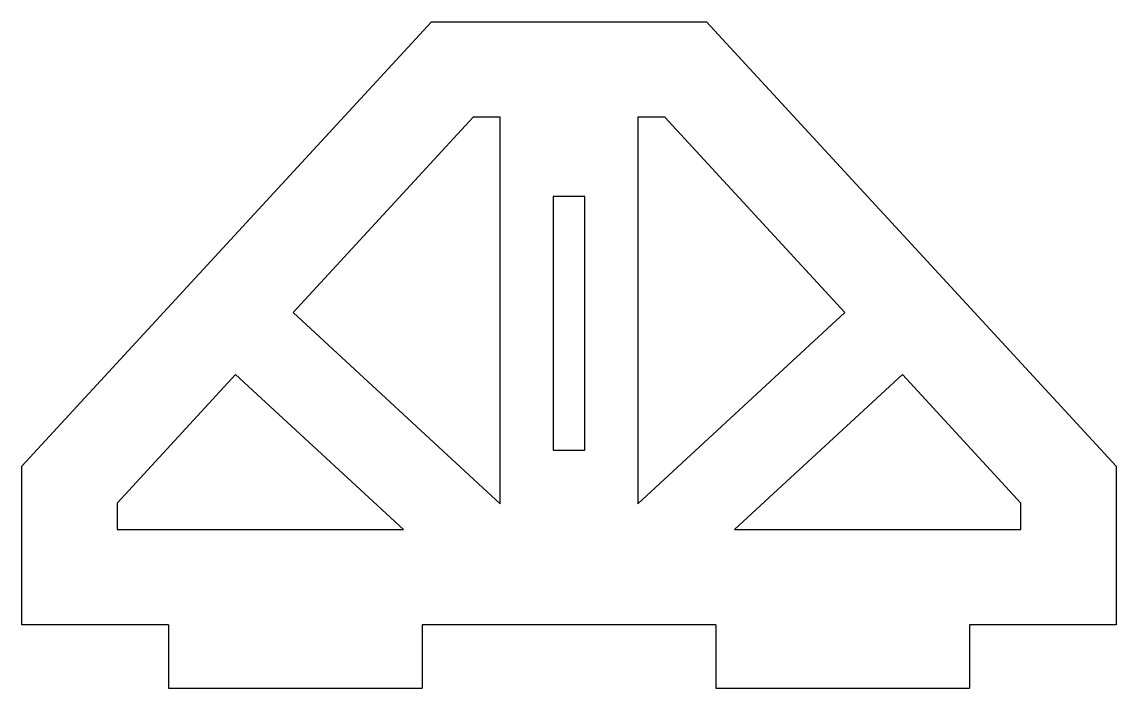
# Model space of a CAD drawing. Header units: millimetres. Extents: x -23769 to -23562, y -14706 to -14580.
import ezdxf

# ---------------------------------------------------------------- set-up
doc = ezdxf.new("R2010")
doc.units = ezdxf.units.MM

msp = doc.modelspace()

# ---------------------------------------------------------------- linework, layer by layer
at = {"extrusion": (5.6241e-32, 2.44929e-16, -1)}
for p, q in [((-23768.7, -14663.97, 24533.41), (-23691.2, -14579.97, 24533.41)), ((-23691.2, -14579.97, 24533.41), (-23639.2, -14579.97, 24533.41)), ((-23639.2, -14579.97, 24533.41), (-23561.7, -14663.97, 24533.41)), ((-23683.32, -14597.97, 24533.41), (-23717.41, -14634.92, 24533.41)), ((-23678.2, -14597.97, 24533.41), (-23683.32, -14597.97, 24533.41)), ((-23678.2, -14671.09, 24533.41), (-23678.2, -14597.97, 24533.41)), ((-23647.08, -14597.97, 24533.41), (-23652.2, -14597.97, 24533.41)), ((-23652.2, -14597.97, 24533.41), (-23652.2, -14671.09, 24533.41)), ((-23612.99, -14634.92, 24533.41), (-23647.08, -14597.97, 24533.41)), ((-23662.2, -14612.97, 24533.41), (-23668.2, -14612.97, 24533.41)), ((-23668.2, -14612.97, 24533.41), (-23668.2, -14660.97, 24533.41)), ((-23662.2, -14660.97, 24533.41), (-23662.2, -14612.97, 24533.41)), ((-23717.41, -14634.92, 24533.41), (-23678.2, -14671.09, 24533.41)), ((-23652.2, -14671.09, 24533.41), (-23612.99, -14634.92, 24533.41)), ((-23728.26, -14646.68, 24533.41), (-23750.7, -14671, 24533.41)), ((-23696.51, -14675.97, 24533.41), (-23728.26, -14646.68, 24533.41)), ((-23602.14, -14646.68, 24533.41), (-23633.89, -14675.97, 24533.41)), ((-23579.7, -14671, 24533.41), (-23602.14, -14646.68, 24533.41)), ((-23668.2, -14660.97, 24533.41), (-23662.2, -14660.97, 24533.41)), ((-23768.7, -14693.97, 24533.41), (-23768.7, -14663.97, 24533.41)), ((-23561.7, -14663.97, 24533.41), (-23561.7, -14693.97, 24533.41)), ((-23750.7, -14671, 24533.41), (-23750.7, -14675.97, 24533.41)), ((-23579.7, -14675.97, 24533.41), (-23579.7, -14671, 24533.41)), ((-23750.7, -14675.97, 24533.41), (-23696.51, -14675.97, 24533.41)), ((-23633.89, -14675.97, 24533.41), (-23579.7, -14675.97, 24533.41)), ((-23740.95, -14693.97, 24533.41), (-23768.7, -14693.97, 24533.41)), ((-23740.95, -14693.97, 24533.41), (-23740.95, -14705.97, 24533.41)), ((-23637.45, -14693.97, 24533.41), (-23692.95, -14693.97, 24533.41)), ((-23692.95, -14693.97, 24533.41), (-23692.95, -14705.97, 24533.41)), ((-23637.45, -14693.97, 24533.41), (-23637.45, -14705.97, 24533.41)), ((-23561.7, -14693.97, 24533.41), (-23589.45, -14693.97, 24533.41)), ((-23589.45, -14693.97, 24533.41), (-23589.45, -14705.97, 24533.41)), ((-23740.95, -14705.97, 24533.41), (-23692.95, -14705.97, 24533.41)), ((-23637.45, -14705.97, 24533.41), (-23589.45, -14705.97, 24533.41))]:
    msp.add_line(p, q, dxfattribs=at)

doc.saveas('drawing.dxf')
